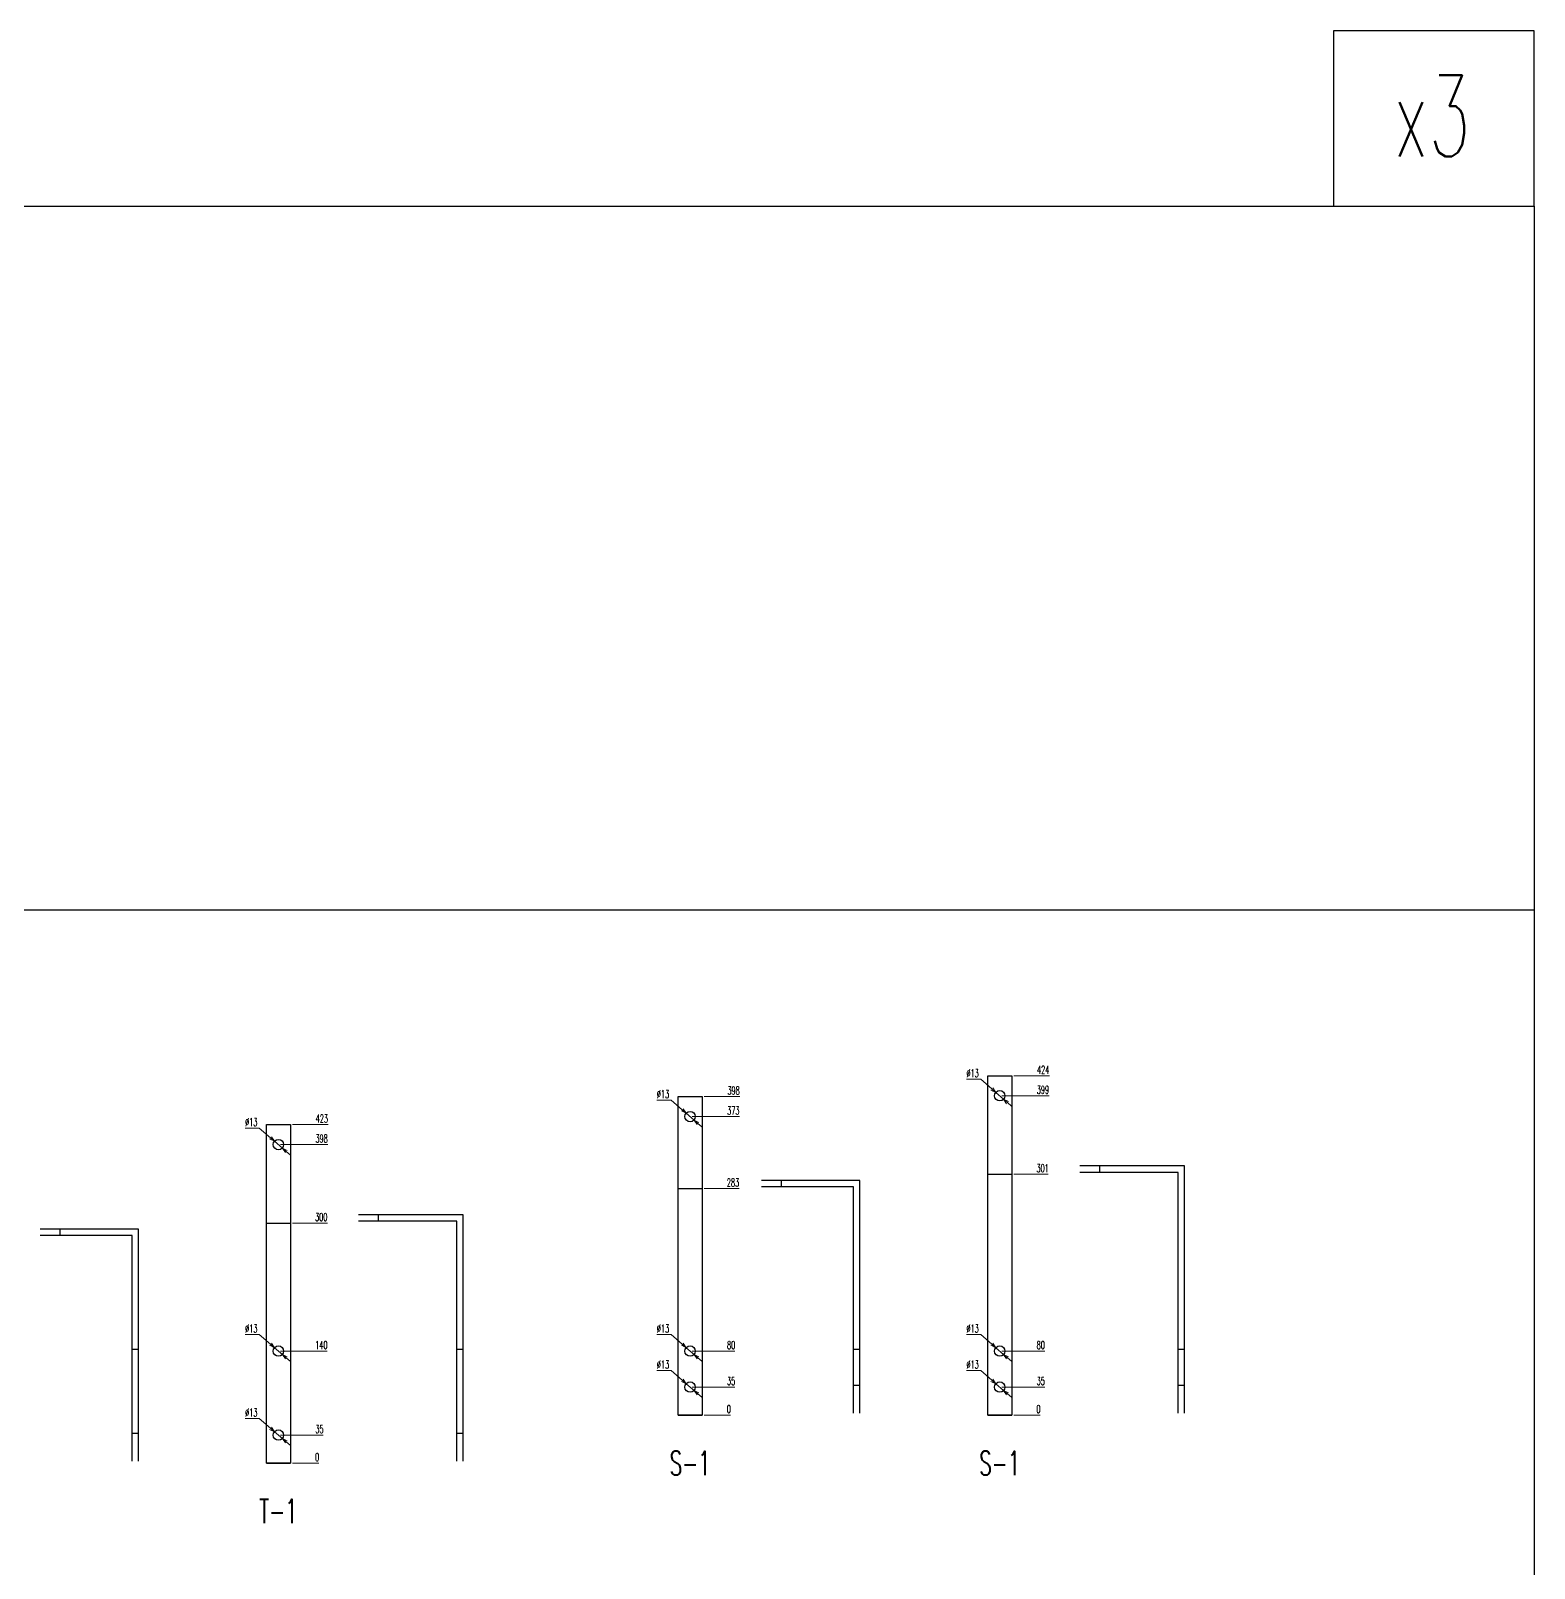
# Model space of a CAD drawing. Header units: millimetres. Extents: x -33730 to 17150, y -76829 to -27437.
# Drawn here: x -5061 to -3182, y -65062 to -63140 of the extents above; entities that cross this region are included whole.
import ezdxf
from ezdxf.enums import TextEntityAlignment as Align

# ---------------------------------------------------------------- set-up
doc = ezdxf.new("R2010")
doc.units = ezdxf.units.MM
doc.header["$LTSCALE"] = 3
doc.layers.add('@.VISIBLE', color=7, linetype='Continuous')
doc.styles.add('Ann_w01', font='romans.shx', dxfattribs={"width": 0.6, "bigfont": 'chineset.shx'})
doc.dimstyles.new('Dim 01_SC05', dxfattribs={"dimscale": 5, "dimtxt": 2, "dimasz": 1.3, "dimexe": 0.5, "dimexo": 0.5, "dimgap": 0.5, "dimtad": 1, "dimtoh": 1, "dimdec": 1, "dimzin": 12, "dimdsep": 46, "dimtxsty": 'Ann_w01', "dimblk": 'OPEN30', "dimcen": 1.5, "dimclrd": 6, "dimclre": 6, "dimclrt": 3, "dimadec": 1, "dimazin": 3, "dimtm": 1e-09, "dimtfac": 1, "dimtdec": 1, "dimtmove": 0, "dimatfit": 3, "dimldrblk": 'OPEN30', "dimfxl": 1, "dimtolj": 1, "dimlwd": 20, "dimlwe": 20, "dimarcsym": 0})

# ---------------------------------------------------------------- blocks, each defined once
blk = doc.blocks.new('*D1754')
at = {"layer": '@.VISIBLE', "color": 6, "lineweight": 20, "transparency": 16777216}
blk.add_line((-4219.6, -64870.2), (-4186.7, -64870.2), dxfattribs=at)
at = {"layer": 'Defpoints', "color": 0, "transparency": 16777216}
for p in [(-4237.1, -64870.2), (-4222.1, -64870.2), (-4193.2, -64870.2)]:
    blk.add_point(p, dxfattribs=at)
at = {"layer": '@.VISIBLE', "color": 3, "transparency": 16777216, "insert": (-4188.7, -64862.7), "char_height": 10, "attachment_point": 5, "style": 'Ann_w01'}
blk.add_mtext('\\A1;0', dxfattribs=at)
blk = doc.blocks.new('_Open30')
at = {"color": 0, "linetype": 'ByBlock', "lineweight": -2}
for p, q in [((-1, 0.27), (0, 0)), ((0, 0), (-1, -0.27)), ((0, 0), (-1, 0))]:
    blk.add_line(p, q, dxfattribs=at)
blk = doc.blocks.new('*D1755')
at = {"layer": '@.VISIBLE', "color": 6, "lineweight": 20, "transparency": 16777216}
blk.add_line((-4234.6, -64835.2), (-4181, -64835.2), dxfattribs=at)
at = {"layer": 'Defpoints', "color": 0, "transparency": 16777216}
for p in [(-4237.1, -64835.2), (-4193.2, -64835.2), (-4237.1, -64870.2)]:
    blk.add_point(p, dxfattribs=at)
at = {"layer": '@.VISIBLE', "color": 3, "transparency": 16777216, "insert": (-4185.8, -64827.7), "char_height": 10, "attachment_point": 5, "style": 'Ann_w01'}
blk.add_mtext('\\A1;35', dxfattribs=at)
blk = doc.blocks.new('*D1756')
at = {"layer": '@.VISIBLE', "color": 6, "lineweight": 20, "transparency": 16777216}
blk.add_line((-4234.6, -64790.2), (-4181, -64790.2), dxfattribs=at)
at = {"layer": 'Defpoints', "color": 0, "transparency": 16777216}
for p in [(-4237.1, -64790.2), (-4193.2, -64790.2), (-4237.1, -64870.2)]:
    blk.add_point(p, dxfattribs=at)
at = {"layer": '@.VISIBLE', "color": 3, "transparency": 16777216, "insert": (-4185.8, -64782.7), "char_height": 10, "attachment_point": 5, "style": 'Ann_w01'}
blk.add_mtext('\\A1;80', dxfattribs=at)
blk = doc.blocks.new('*D1757')
at = {"layer": '@.VISIBLE', "color": 6, "lineweight": 20, "transparency": 16777216}
blk.add_line((-4219.6, -64587.2), (-4175.8, -64587.2), dxfattribs=at)
at = {"layer": 'Defpoints', "color": 0, "transparency": 16777216}
for p in [(-4222.1, -64587.2), (-4193.7, -64587.2), (-4237.1, -64870.2)]:
    blk.add_point(p, dxfattribs=at)
at = {"layer": '@.VISIBLE', "color": 3, "transparency": 16777216, "insert": (-4183.5, -64579.7), "char_height": 10, "attachment_point": 5, "style": 'Ann_w01'}
blk.add_mtext('\\A1;283', dxfattribs=at)
blk = doc.blocks.new('*D1758')
at = {"layer": '@.VISIBLE', "color": 6, "lineweight": 20, "transparency": 16777216}
blk.add_line((-4234.6, -64497.2), (-4175.4, -64497.2), dxfattribs=at)
at = {"layer": 'Defpoints', "color": 0, "transparency": 16777216}
for p in [(-4237.1, -64497.2), (-4193.3, -64497.2), (-4237.1, -64870.2)]:
    blk.add_point(p, dxfattribs=at)
at = {"layer": '@.VISIBLE', "color": 3, "transparency": 16777216, "insert": (-4183.1, -64489.7), "char_height": 10, "attachment_point": 5, "style": 'Ann_w01'}
blk.add_mtext('\\A1;373', dxfattribs=at)
blk = doc.blocks.new('*D1759')
at = {"layer": '@.VISIBLE', "color": 6, "lineweight": 20, "transparency": 16777216}
blk.add_line((-4219.6, -64472.2), (-4175.1, -64472.2), dxfattribs=at)
at = {"layer": 'Defpoints', "color": 0, "transparency": 16777216}
for p in [(-4222.1, -64472.2), (-4193, -64472.2), (-4237.1, -64870.2)]:
    blk.add_point(p, dxfattribs=at)
at = {"layer": '@.VISIBLE', "color": 3, "transparency": 16777216, "insert": (-4182.8, -64464.7), "char_height": 10, "attachment_point": 5, "style": 'Ann_w01'}
blk.add_mtext('\\A1;398', dxfattribs=at)
blk = doc.blocks.new('*D1760')
at = {"layer": '@.VISIBLE', "color": 6, "lineweight": 20, "transparency": 16777216}
for p, q in [((-4278.6, -64769.6), (-4260.9, -64769.6)), ((-4260.9, -64769.6), (-4246.9, -64781.7)), ((-4232.2, -64794.5), (-4242, -64786)), ((-4227.3, -64798.7), (-4222.3, -64803))]:
    blk.add_line(p, q, dxfattribs=at)
at = {"layer": 'Defpoints', "color": 0, "transparency": 16777216}
for p in [(-4242, -64786), (-4232.2, -64794.5)]:
    blk.add_point(p, dxfattribs=at)
at = {"layer": '@.VISIBLE', "color": 6, "lineweight": 20, "transparency": 16777216, "xscale": 6.5, "yscale": 6.5, "zscale": 6.5}
for p, rotation in [((-4242, -64786), 319.1555752110863), ((-4232.2, -64794.5), 139.1555752110863)]:
    blk.add_blockref('_Open30', p, dxfattribs=dict(at, rotation=rotation))
at = {"layer": '@.VISIBLE', "color": 3, "transparency": 16777216, "insert": (-4271, -64762.1), "char_height": 10, "attachment_point": 5, "style": 'Ann_w01'}
blk.add_mtext('\\A1;∅13', dxfattribs=at)
blk = doc.blocks.new('*D1761')
at = {"layer": '@.VISIBLE', "color": 6, "lineweight": 20, "transparency": 16777216}
for p, q in [((-4278.6, -64814.6), (-4260.9, -64814.6)), ((-4260.9, -64814.6), (-4246.9, -64826.7)), ((-4232.2, -64839.5), (-4242, -64831)), ((-4227.3, -64843.7), (-4222.3, -64848))]:
    blk.add_line(p, q, dxfattribs=at)
at = {"layer": 'Defpoints', "color": 0, "transparency": 16777216}
for p in [(-4242, -64831), (-4232.2, -64839.5)]:
    blk.add_point(p, dxfattribs=at)
at = {"layer": '@.VISIBLE', "color": 6, "lineweight": 20, "transparency": 16777216, "xscale": 6.5, "yscale": 6.5, "zscale": 6.5}
for p, rotation in [((-4242, -64831), 319.1555752110941), ((-4232.2, -64839.5), 139.1555752110941)]:
    blk.add_blockref('_Open30', p, dxfattribs=dict(at, rotation=rotation))
at = {"layer": '@.VISIBLE', "color": 3, "transparency": 16777216, "insert": (-4271, -64807.1), "char_height": 10, "attachment_point": 5, "style": 'Ann_w01'}
blk.add_mtext('\\A1;∅13', dxfattribs=at)
blk = doc.blocks.new('*D1762')
at = {"layer": '@.VISIBLE', "color": 6, "lineweight": 20, "transparency": 16777216}
for p, q in [((-4278.6, -64476.6), (-4260.9, -64476.6)), ((-4260.9, -64476.6), (-4246.9, -64488.7)), ((-4232.2, -64501.5), (-4242, -64493)), ((-4227.3, -64505.7), (-4222.3, -64510))]:
    blk.add_line(p, q, dxfattribs=at)
at = {"layer": 'Defpoints', "color": 0, "transparency": 16777216}
for p in [(-4242, -64493), (-4232.2, -64501.5)]:
    blk.add_point(p, dxfattribs=at)
at = {"layer": '@.VISIBLE', "color": 6, "lineweight": 20, "transparency": 16777216, "xscale": 6.5, "yscale": 6.5, "zscale": 6.5}
for p, rotation in [((-4242, -64493), 319.1555752109722), ((-4232.2, -64501.5), 139.1555752109722)]:
    blk.add_blockref('_Open30', p, dxfattribs=dict(at, rotation=rotation))
at = {"layer": '@.VISIBLE', "color": 3, "transparency": 16777216, "insert": (-4271, -64469.1), "char_height": 10, "attachment_point": 5, "style": 'Ann_w01'}
blk.add_mtext('\\A1;∅13', dxfattribs=at)
blk = doc.blocks.new('*D1745')
at = {"layer": '@.VISIBLE', "color": 6, "lineweight": 20, "transparency": 16777216}
blk.add_line((-3832.6, -64870.2), (-3799.7, -64870.2), dxfattribs=at)
at = {"layer": 'Defpoints', "color": 0, "transparency": 16777216}
for p in [(-3850.1, -64870.2), (-3835.1, -64870.2), (-3806.2, -64870.2)]:
    blk.add_point(p, dxfattribs=at)
at = {"layer": '@.VISIBLE', "color": 3, "transparency": 16777216, "insert": (-3801.7, -64862.7), "char_height": 10, "attachment_point": 5, "style": 'Ann_w01'}
blk.add_mtext('\\A1;0', dxfattribs=at)
blk = doc.blocks.new('*D1746')
at = {"layer": '@.VISIBLE', "color": 6, "lineweight": 20, "transparency": 16777216}
blk.add_line((-3847.6, -64835.2), (-3793.9, -64835.2), dxfattribs=at)
at = {"layer": 'Defpoints', "color": 0, "transparency": 16777216}
for p in [(-3850.1, -64835.2), (-3806.2, -64835.2), (-3850.1, -64870.2)]:
    blk.add_point(p, dxfattribs=at)
at = {"layer": '@.VISIBLE', "color": 3, "transparency": 16777216, "insert": (-3798.8, -64827.7), "char_height": 10, "attachment_point": 5, "style": 'Ann_w01'}
blk.add_mtext('\\A1;35', dxfattribs=at)
blk = doc.blocks.new('*D1747')
at = {"layer": '@.VISIBLE', "color": 6, "lineweight": 20, "transparency": 16777216}
blk.add_line((-3847.6, -64790.2), (-3793.9, -64790.2), dxfattribs=at)
at = {"layer": 'Defpoints', "color": 0, "transparency": 16777216}
for p in [(-3850.1, -64790.2), (-3806.2, -64790.2), (-3850.1, -64870.2)]:
    blk.add_point(p, dxfattribs=at)
at = {"layer": '@.VISIBLE', "color": 3, "transparency": 16777216, "insert": (-3798.8, -64782.7), "char_height": 10, "attachment_point": 5, "style": 'Ann_w01'}
blk.add_mtext('\\A1;80', dxfattribs=at)
blk = doc.blocks.new('*D1748')
at = {"layer": '@.VISIBLE', "color": 6, "lineweight": 20, "transparency": 16777216}
blk.add_line((-3832.6, -64569.2), (-3789.7, -64569.2), dxfattribs=at)
at = {"layer": 'Defpoints', "color": 0, "transparency": 16777216}
for p in [(-3835.1, -64569.2), (-3805.9, -64569.2), (-3850.1, -64870.2)]:
    blk.add_point(p, dxfattribs=at)
at = {"layer": '@.VISIBLE', "color": 3, "transparency": 16777216, "insert": (-3796.5, -64561.7), "char_height": 10, "attachment_point": 5, "style": 'Ann_w01'}
blk.add_mtext('\\A1;301', dxfattribs=at)
blk = doc.blocks.new('*D1749')
at = {"layer": '@.VISIBLE', "color": 6, "lineweight": 20, "transparency": 16777216}
blk.add_line((-3847.6, -64471.2), (-3788.5, -64471.2), dxfattribs=at)
at = {"layer": 'Defpoints', "color": 0, "transparency": 16777216}
for p in [(-3850.1, -64471.2), (-3806.2, -64471.2), (-3850.1, -64870.2)]:
    blk.add_point(p, dxfattribs=at)
at = {"layer": '@.VISIBLE', "color": 3, "transparency": 16777216, "insert": (-3796.1, -64463.7), "char_height": 10, "attachment_point": 5, "style": 'Ann_w01'}
blk.add_mtext('\\A1;399', dxfattribs=at)
blk = doc.blocks.new('*D1750')
at = {"layer": '@.VISIBLE', "color": 6, "lineweight": 20, "transparency": 16777216}
blk.add_line((-3832.6, -64446.2), (-3787.9, -64446.2), dxfattribs=at)
at = {"layer": 'Defpoints', "color": 0, "transparency": 16777216}
for p in [(-3835.1, -64446.2), (-3806.2, -64446.2), (-3850.1, -64870.2)]:
    blk.add_point(p, dxfattribs=at)
at = {"layer": '@.VISIBLE', "color": 3, "transparency": 16777216, "insert": (-3795.8, -64438.7), "char_height": 10, "attachment_point": 5, "style": 'Ann_w01'}
blk.add_mtext('\\A1;424', dxfattribs=at)
blk = doc.blocks.new('*D1751')
at = {"layer": '@.VISIBLE', "color": 6, "lineweight": 20, "transparency": 16777216}
for p, q in [((-3891.6, -64769.6), (-3873.9, -64769.6)), ((-3873.9, -64769.6), (-3859.9, -64781.7)), ((-3845.2, -64794.5), (-3855, -64786)), ((-3840.2, -64798.7), (-3835.3, -64803))]:
    blk.add_line(p, q, dxfattribs=at)
at = {"layer": 'Defpoints', "color": 0, "transparency": 16777216}
for p in [(-3855, -64786), (-3845.2, -64794.5)]:
    blk.add_point(p, dxfattribs=at)
at = {"layer": '@.VISIBLE', "color": 6, "lineweight": 20, "transparency": 16777216, "xscale": 6.5, "yscale": 6.5, "zscale": 6.5}
for p, rotation in [((-3855, -64786), 319.1555752110384), ((-3845.2, -64794.5), 139.1555752110383)]:
    blk.add_blockref('_Open30', p, dxfattribs=dict(at, rotation=rotation))
at = {"layer": '@.VISIBLE', "color": 3, "transparency": 16777216, "insert": (-3884, -64762.1), "char_height": 10, "attachment_point": 5, "style": 'Ann_w01'}
blk.add_mtext('\\A1;∅13', dxfattribs=at)
blk = doc.blocks.new('*D1752')
at = {"layer": '@.VISIBLE', "color": 6, "lineweight": 20, "transparency": 16777216}
for p, q in [((-3891.6, -64814.6), (-3873.9, -64814.6)), ((-3873.9, -64814.6), (-3859.9, -64826.7)), ((-3845.2, -64839.5), (-3855, -64831)), ((-3840.2, -64843.7), (-3835.3, -64848))]:
    blk.add_line(p, q, dxfattribs=at)
at = {"layer": 'Defpoints', "color": 0, "transparency": 16777216}
for p in [(-3855, -64831), (-3845.2, -64839.5)]:
    blk.add_point(p, dxfattribs=at)
at = {"layer": '@.VISIBLE', "color": 6, "lineweight": 20, "transparency": 16777216, "xscale": 6.5, "yscale": 6.5, "zscale": 6.5}
for p, rotation in [((-3855, -64831), 319.1555752108752), ((-3845.2, -64839.5), 139.1555752108751)]:
    blk.add_blockref('_Open30', p, dxfattribs=dict(at, rotation=rotation))
at = {"layer": '@.VISIBLE', "color": 3, "transparency": 16777216, "insert": (-3884, -64807.1), "char_height": 10, "attachment_point": 5, "style": 'Ann_w01'}
blk.add_mtext('\\A1;∅13', dxfattribs=at)
blk = doc.blocks.new('*D1753')
at = {"layer": '@.VISIBLE', "color": 6, "lineweight": 20, "transparency": 16777216}
for p, q in [((-3891.6, -64450.6), (-3873.9, -64450.6)), ((-3873.9, -64450.6), (-3859.9, -64462.7)), ((-3845.2, -64475.5), (-3855, -64467)), ((-3840.2, -64479.7), (-3835.3, -64484))]:
    blk.add_line(p, q, dxfattribs=at)
at = {"layer": 'Defpoints', "color": 0, "transparency": 16777216}
for p in [(-3855, -64467), (-3845.2, -64475.5)]:
    blk.add_point(p, dxfattribs=at)
at = {"layer": '@.VISIBLE', "color": 6, "lineweight": 20, "transparency": 16777216, "xscale": 6.5, "yscale": 6.5, "zscale": 6.5}
for p, rotation in [((-3855, -64467), 319.1555752111452), ((-3845.2, -64475.5), 139.1555752111452)]:
    blk.add_blockref('_Open30', p, dxfattribs=dict(at, rotation=rotation))
at = {"layer": '@.VISIBLE', "color": 3, "transparency": 16777216, "insert": (-3884, -64443.1), "char_height": 10, "attachment_point": 5, "style": 'Ann_w01'}
blk.add_mtext('\\A1;∅13', dxfattribs=at)
blk = doc.blocks.new('*D1768')
at = {"layer": '@.VISIBLE', "color": 6, "lineweight": 20, "transparency": 16777216}
blk.add_line((-4734.2, -64930.2), (-4701.3, -64930.2), dxfattribs=at)
at = {"layer": 'Defpoints', "color": 0, "transparency": 16777216}
for p in [(-4751.7, -64930.2), (-4736.7, -64930.2), (-4707.8, -64930.2)]:
    blk.add_point(p, dxfattribs=at)
at = {"layer": '@.VISIBLE', "color": 3, "transparency": 16777216, "insert": (-4703.3, -64922.7), "char_height": 10, "attachment_point": 5, "style": 'Ann_w01'}
blk.add_mtext('\\A1;0', dxfattribs=at)
blk = doc.blocks.new('*D1769')
at = {"layer": '@.VISIBLE', "color": 6, "lineweight": 20, "transparency": 16777216}
blk.add_line((-4749.2, -64895.2), (-4695.6, -64895.2), dxfattribs=at)
at = {"layer": 'Defpoints', "color": 0, "transparency": 16777216}
for p in [(-4751.7, -64895.2), (-4707.8, -64895.2), (-4751.7, -64930.2)]:
    blk.add_point(p, dxfattribs=at)
at = {"layer": '@.VISIBLE', "color": 3, "transparency": 16777216, "insert": (-4700.4, -64887.7), "char_height": 10, "attachment_point": 5, "style": 'Ann_w01'}
blk.add_mtext('\\A1;35', dxfattribs=at)
blk = doc.blocks.new('*D1770')
at = {"layer": '@.VISIBLE', "color": 6, "lineweight": 20, "transparency": 16777216}
blk.add_line((-4749.2, -64790.2), (-4690.7, -64790.2), dxfattribs=at)
at = {"layer": 'Defpoints', "color": 0, "transparency": 16777216}
for p in [(-4751.7, -64790.2), (-4707.8, -64790.2), (-4751.7, -64930.2)]:
    blk.add_point(p, dxfattribs=at)
at = {"layer": '@.VISIBLE', "color": 3, "transparency": 16777216, "insert": (-4698, -64782.7), "char_height": 10, "attachment_point": 5, "style": 'Ann_w01'}
blk.add_mtext('\\A1;140', dxfattribs=at)
blk = doc.blocks.new('*D1771')
at = {"layer": '@.VISIBLE', "color": 6, "lineweight": 20, "transparency": 16777216}
blk.add_line((-4734.2, -64630.2), (-4690.4, -64630.2), dxfattribs=at)
at = {"layer": 'Defpoints', "color": 0, "transparency": 16777216}
for p in [(-4736.7, -64630.2), (-4708.4, -64630.2), (-4751.7, -64930.2)]:
    blk.add_point(p, dxfattribs=at)
at = {"layer": '@.VISIBLE', "color": 3, "transparency": 16777216, "insert": (-4698.2, -64622.7), "char_height": 10, "attachment_point": 5, "style": 'Ann_w01'}
blk.add_mtext('\\A1;300', dxfattribs=at)
blk = doc.blocks.new('*D1772')
at = {"layer": '@.VISIBLE', "color": 6, "lineweight": 20, "transparency": 16777216}
blk.add_line((-4749.2, -64532.2), (-4690, -64532.2), dxfattribs=at)
at = {"layer": 'Defpoints', "color": 0, "transparency": 16777216}
for p in [(-4751.7, -64532.2), (-4707.9, -64532.2), (-4751.7, -64930.2)]:
    blk.add_point(p, dxfattribs=at)
at = {"layer": '@.VISIBLE', "color": 3, "transparency": 16777216, "insert": (-4697.7, -64524.7), "char_height": 10, "attachment_point": 5, "style": 'Ann_w01'}
blk.add_mtext('\\A1;398', dxfattribs=at)
blk = doc.blocks.new('*D1773')
at = {"layer": '@.VISIBLE', "color": 6, "lineweight": 20, "transparency": 16777216}
blk.add_line((-4734.2, -64507.2), (-4689.7, -64507.2), dxfattribs=at)
at = {"layer": 'Defpoints', "color": 0, "transparency": 16777216}
for p in [(-4736.7, -64507.2), (-4707.7, -64507.2), (-4751.7, -64930.2)]:
    blk.add_point(p, dxfattribs=at)
at = {"layer": '@.VISIBLE', "color": 3, "transparency": 16777216, "insert": (-4697.4, -64499.7), "char_height": 10, "attachment_point": 5, "style": 'Ann_w01'}
blk.add_mtext('\\A1;423', dxfattribs=at)
blk = doc.blocks.new('*D1774')
at = {"layer": '@.VISIBLE', "color": 6, "lineweight": 20, "transparency": 16777216}
for p, q in [((-4793.2, -64769.6), (-4775.6, -64769.6)), ((-4775.6, -64769.6), (-4761.6, -64781.7)), ((-4746.8, -64794.5), (-4756.6, -64786)), ((-4741.9, -64798.7), (-4737, -64803))]:
    blk.add_line(p, q, dxfattribs=at)
at = {"layer": 'Defpoints', "color": 0, "transparency": 16777216}
for p in [(-4756.6, -64786), (-4746.8, -64794.5)]:
    blk.add_point(p, dxfattribs=at)
at = {"layer": '@.VISIBLE', "color": 6, "lineweight": 20, "transparency": 16777216, "xscale": 6.5, "yscale": 6.5, "zscale": 6.5}
for p, rotation in [((-4756.6, -64786), 319.155575210746), ((-4746.8, -64794.5), 139.155575210746)]:
    blk.add_blockref('_Open30', p, dxfattribs=dict(at, rotation=rotation))
at = {"layer": '@.VISIBLE', "color": 3, "transparency": 16777216, "insert": (-4785.6, -64762.1), "char_height": 10, "attachment_point": 5, "style": 'Ann_w01'}
blk.add_mtext('\\A1;∅13', dxfattribs=at)
blk = doc.blocks.new('*D1775')
at = {"layer": '@.VISIBLE', "color": 6, "lineweight": 20, "transparency": 16777216}
for p, q in [((-4793.2, -64874.6), (-4775.6, -64874.6)), ((-4775.6, -64874.6), (-4761.6, -64886.7)), ((-4746.8, -64899.5), (-4756.6, -64891)), ((-4741.9, -64903.7), (-4737, -64908))]:
    blk.add_line(p, q, dxfattribs=at)
at = {"layer": 'Defpoints', "color": 0, "transparency": 16777216}
for p in [(-4756.6, -64891), (-4746.8, -64899.5)]:
    blk.add_point(p, dxfattribs=at)
at = {"layer": '@.VISIBLE', "color": 6, "lineweight": 20, "transparency": 16777216, "xscale": 6.5, "yscale": 6.5, "zscale": 6.5}
for p, rotation in [((-4756.6, -64891), 319.1555752109406), ((-4746.8, -64899.5), 139.1555752109407)]:
    blk.add_blockref('_Open30', p, dxfattribs=dict(at, rotation=rotation))
at = {"layer": '@.VISIBLE', "color": 3, "transparency": 16777216, "insert": (-4785.6, -64867.1), "char_height": 10, "attachment_point": 5, "style": 'Ann_w01'}
blk.add_mtext('\\A1;∅13', dxfattribs=at)
blk = doc.blocks.new('*D1776')
at = {"layer": '@.VISIBLE', "color": 6, "lineweight": 20, "transparency": 16777216}
for p, q in [((-4793.2, -64511.6), (-4775.6, -64511.6)), ((-4775.6, -64511.6), (-4761.6, -64523.7)), ((-4746.8, -64536.5), (-4756.6, -64528)), ((-4741.9, -64540.7), (-4737, -64545))]:
    blk.add_line(p, q, dxfattribs=at)
at = {"layer": 'Defpoints', "color": 0, "transparency": 16777216}
for p in [(-4756.6, -64528), (-4746.8, -64536.5)]:
    blk.add_point(p, dxfattribs=at)
at = {"layer": '@.VISIBLE', "color": 6, "lineweight": 20, "transparency": 16777216, "xscale": 6.5, "yscale": 6.5, "zscale": 6.5}
for p, rotation in [((-4756.6, -64528), 319.1555752110586), ((-4746.8, -64536.5), 139.1555752110587)]:
    blk.add_blockref('_Open30', p, dxfattribs=dict(at, rotation=rotation))
at = {"layer": '@.VISIBLE', "color": 3, "transparency": 16777216, "insert": (-4785.6, -64504.1), "char_height": 10, "attachment_point": 5, "style": 'Ann_w01'}
blk.add_mtext('\\A1;∅13', dxfattribs=at)

msp = doc.modelspace()

# ---------------------------------------------------------------- linework, layer by layer
at = {"layer": '@.VISIBLE'}
msp.add_line((-7064.18, -64238.82), (-3181.97, -64238.82), dxfattribs=at)
at = {"layer": '@.VISIBLE', "color": 2}
for p, q in [((-3865.08, -64446.2), (-3835.08, -64446.2)), ((-4252.1, -64472.2), (-4222.1, -64472.2)), ((-3725.08, -64566.91), (-3725.08, -64558.91)), ((-4122.79, -64584.91), (-4122.79, -64576.91)), ((-3865.08, -64569.2), (-3835.08, -64569.2)), ((-4252.1, -64587.2), (-4222.1, -64587.2)), ((-4032.79, -64787.95), (-4024.79, -64787.95)), ((-3627.08, -64787.95), (-3619.08, -64787.95)), ((-4032.79, -64832.92), (-4024.79, -64832.92)), ((-3627.08, -64832.92), (-3619.08, -64832.92)), ((-4252.1, -64870.2), (-4222.1, -64870.2)), ((-3865.08, -64870.2), (-3835.08, -64870.2))]:
    msp.add_line(p, q, dxfattribs=at)
at = {"layer": '@.VISIBLE', "color": 4}
for p, q in [((-4766.73, -64507.2), (-4736.73, -64507.2)), ((-5024.43, -64645.91), (-5024.43, -64637.91)), ((-4766.73, -64630.2), (-4736.73, -64630.2)), ((-4626.73, -64627.91), (-4626.73, -64619.91)), ((-4934.43, -64787.95), (-4926.43, -64787.95)), ((-4528.73, -64787.95), (-4520.73, -64787.95)), ((-4934.43, -64892.92), (-4926.43, -64892.92)), ((-4528.73, -64892.92), (-4520.73, -64892.92)), ((-4766.73, -64930.2), (-4736.73, -64930.2))]:
    msp.add_line(p, q, dxfattribs=at)
at = {"layer": '@.VISIBLE'}
for points in [[(-3181.97, -63140.2), (-3433.11, -63140.2), (-3433.11, -63359.43), (-3181.97, -63359.43)], [(-7064.18, -63359.43), (-3181.97, -63359.43), (-3181.97, -67156.64), (-7064.18, -67156.64)]]:
    msp.add_lwpolyline(points, close=True, dxfattribs=at)
at = {"layer": '@.VISIBLE', "color": 2}
for points in [[(-3865.08, -64446.2), (-3835.08, -64446.2), (-3835.08, -64870.2), (-3865.08, -64870.2)], [(-4252.1, -64472.2), (-4222.1, -64472.2), (-4222.1, -64870.2), (-4252.1, -64870.2)]]:
    msp.add_lwpolyline(points, close=True, dxfattribs=at)
at = {"layer": '@.VISIBLE', "color": 4}
msp.add_lwpolyline([(-4766.73, -64507.2), (-4736.73, -64507.2), (-4736.73, -64930.2), (-4766.73, -64930.2)], close=True, dxfattribs=at)
at = {"layer": '@.VISIBLE', "color": 2}
for points in [[(-3619.08, -64867.92), (-3619.08, -64558.91), (-3750.08, -64558.91)], [(-4024.79, -64867.92), (-4024.79, -64576.91), (-4147.79, -64576.91)], [(-3627.08, -64867.92), (-3627.08, -64566.91), (-3750.08, -64566.91)], [(-4032.79, -64867.92), (-4032.79, -64584.91), (-4147.79, -64584.91)]]:
    msp.add_lwpolyline(points, dxfattribs=at)
at = {"layer": '@.VISIBLE', "color": 4}
for points in [[(-4926.43, -64927.92), (-4926.43, -64637.91), (-5049.43, -64637.91)], [(-4520.73, -64927.92), (-4520.73, -64619.91), (-4651.73, -64619.91)], [(-4528.73, -64927.92), (-4528.73, -64627.91), (-4651.73, -64627.91)], [(-4934.43, -64927.92), (-4934.43, -64645.91), (-5049.43, -64645.91)]]:
    msp.add_lwpolyline(points, dxfattribs=at)
at = {"layer": '@.VISIBLE', "color": 2}
for centre in [(-3850.08, -64471.2), (-4237.1, -64497.2), (-4237.1, -64790.2), (-3850.08, -64790.2), (-4237.1, -64835.2), (-3850.08, -64835.2)]:
    msp.add_circle(centre, 6.5, dxfattribs=at)
at = {"layer": '@.VISIBLE', "color": 4}
for centre in [(-4751.73, -64532.2), (-4751.73, -64790.2), (-4751.73, -64895.2)]:
    msp.add_circle(centre, 6.5, dxfattribs=at)

# ---------------------------------------------------------------- texts
at = {"style": 'Ann_w01', "width": 0.6}
for s, p in [('S-1', (-4237.1, -64930.2)), ('S-1', (-3850.08, -64930.2)), ('T-1', (-4751.73, -64990.2))]:
    msp.add_text(s, height=30, dxfattribs=at).set_placement(p, align=Align.MIDDLE_CENTER)
at = {"layer": '@.VISIBLE', "color": 2, "style": 'Ann_w01', "width": 0.6}
msp.add_text('x3', height=101.532, dxfattribs=at).set_placement((-3309.98, -63246.53), align=Align.MIDDLE_CENTER)

# ---------------------------------------------------------------- dimensions: what is measured, and where the dimension line sits
at = {"layer": '@.VISIBLE', "color": 2}
for p1, p2, picture, middle in [((-3845.16, -64475.45), (-3855, -64466.95), '*D1753', (-3883.98, -64450.6)), ((-4232.18, -64501.45), (-4242.02, -64492.95), '*D1762', (-4271, -64476.6)), ((-4232.18, -64794.45), (-4242.02, -64785.95), '*D1760', (-4271, -64769.6)), ((-3845.16, -64794.45), (-3855, -64785.95), '*D1751', (-3883.98, -64769.6)), ((-4232.18, -64839.45), (-4242.02, -64830.95), '*D1761', (-4271, -64814.6)), ((-3845.16, -64839.45), (-3855, -64830.95), '*D1752', (-3883.98, -64814.6))]:
    dim = msp.add_diameter_dim_2p(p1=p1, p2=p2, dimstyle='Dim 01_SC05', dxfattribs=at)
    dim.commit()
    dim.dimension.update_dxf_attribs({"geometry": picture, "text_midpoint": middle, "dimtype": 163})
for feature_location, offset, origin, picture, middle in [((-3835.08, -64446.2), (28.92, 0), (-3850.08, -64870.2), '*D1750', (-3795.8, -64438.7)), ((-4222.1, -64472.2), (29.06, 0), (-4237.1, -64870.2), '*D1759', (-4182.82, -64464.7)), ((-3850.08, -64471.2), (43.92, 0), (-3850.08, -64870.2), '*D1749', (-3796.09, -64463.7)), ((-4237.1, -64497.2), (43.78, 0), (-4237.1, -64870.2), '*D1758', (-4183.11, -64489.7)), ((-3835.08, -64569.2), (29.21, 0), (-3850.08, -64870.2), '*D1748', (-3796.51, -64561.7)), ((-4222.1, -64587.2), (28.35, 0), (-4237.1, -64870.2), '*D1757', (-4183.53, -64579.7)), ((-4237.1, -64790.2), (43.92, 0), (-4237.1, -64870.2), '*D1756', (-4185.82, -64782.7)), ((-3850.08, -64790.2), (43.92, 0), (-3850.08, -64870.2), '*D1747', (-3798.8, -64782.7)), ((-4237.1, -64835.2), (43.92, 0), (-4237.1, -64870.2), '*D1755', (-4185.82, -64827.7)), ((-3850.08, -64835.2), (43.92, 0), (-3850.08, -64870.2), '*D1746', (-3798.8, -64827.7)), ((-4222.09835002, -64870.20316914), (28.92170144, 0), (-4237.09835002, -64870.20316914), '*D1754', (-4188.67664858, -64862.70316914)), ((-3835.07898404, -64870.20316914), (28.92170144, 0), (-3850.07898404, -64870.20316914), '*D1745', (-3801.6572826, -64862.70316914))]:
    dim = msp.add_ordinate_dim(feature_location=feature_location, offset=offset, dtype=0, origin=origin, dimstyle='Dim 01_SC05', dxfattribs=at)
    dim.commit()
    dim.dimension.update_dxf_attribs({"geometry": picture, "text_midpoint": middle})
at = {"layer": '@.VISIBLE', "color": 4}
for p1, p2, picture, middle in [((-4746.81, -64536.45), (-4756.64, -64527.95), '*D1776', (-4785.63, -64511.6)), ((-4746.81, -64794.45), (-4756.64, -64785.95), '*D1774', (-4785.63, -64769.6)), ((-4746.81, -64899.45), (-4756.64, -64890.95), '*D1775', (-4785.63, -64874.6))]:
    dim = msp.add_diameter_dim_2p(p1=p1, p2=p2, dimstyle='Dim 01_SC05', dxfattribs=at)
    dim.commit()
    dim.dimension.update_dxf_attribs({"geometry": picture, "text_midpoint": middle, "dimtype": 163})
for feature_location, offset, origin, picture, middle in [((-4736.73, -64507.2), (29.06, 0), (-4751.73, -64930.2), '*D1773', (-4697.45, -64499.7)), ((-4751.73, -64532.2), (43.78, 0), (-4751.73, -64930.2), '*D1772', (-4697.73, -64524.7)), ((-4736.73, -64630.2), (28.35, 0), (-4751.73, -64930.2), '*D1771', (-4698.16, -64622.7)), ((-4751.73, -64790.2), (43.92, 0), (-4751.73, -64930.2), '*D1770', (-4698.02, -64782.7)), ((-4751.73, -64895.2), (43.92, 0), (-4751.73, -64930.2), '*D1769', (-4700.45, -64887.7)), ((-4736.72657412, -64930.20316914), (28.92170144, 0), (-4751.72657412, -64930.20316914), '*D1768', (-4703.30487268, -64922.70316914))]:
    dim = msp.add_ordinate_dim(feature_location=feature_location, offset=offset, dtype=0, origin=origin, dimstyle='Dim 01_SC05', dxfattribs=at)
    dim.commit()
    dim.dimension.update_dxf_attribs({"geometry": picture, "text_midpoint": middle})

doc.saveas('drawing.dxf')
